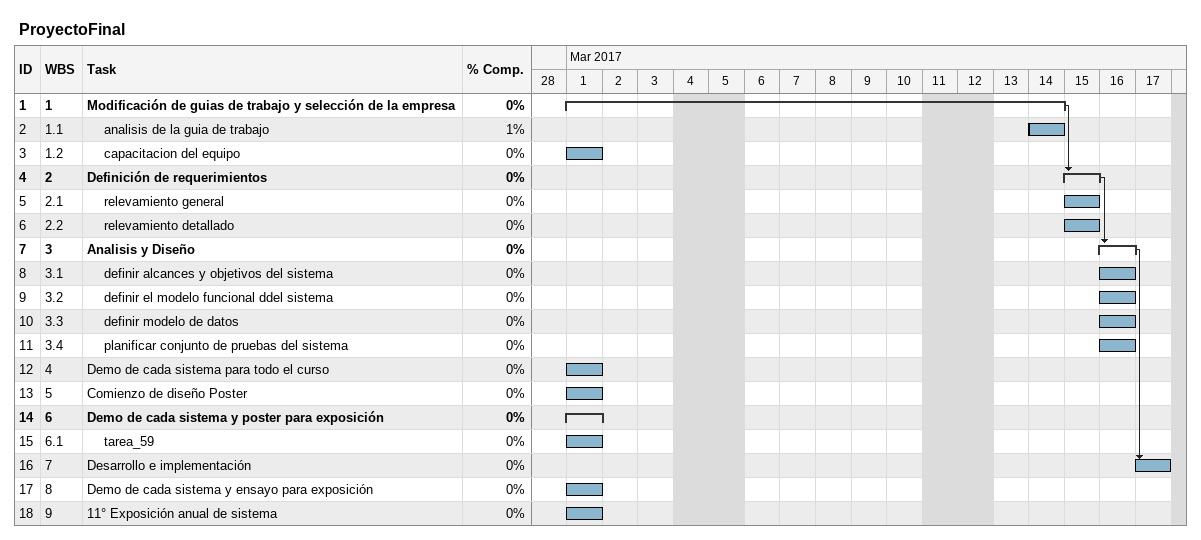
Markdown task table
ProyectoFinal

| ID | WBS | Task | Start | Finish | Predecessors | % complete |
|---|---|---|---|---|---|---|
| 1 | 1 | **Modificación de guias de trabajo y selección de la empresa** | 2017-03-01 | 2017-03-14 |  | 0 |
| 2 | 1.1 | analisis de la guia de trabajo | 2017-03-14 | 2017-03-14 |  | 1 |
| 3 | 1.2 | capacitacion del equipo | 2017-03-01 | 2017-03-01 |  | 0 |
| 4 | 2 | **Definición de requerimientos** | 2017-03-15 | 2017-03-15 | 1 | 0 |
| 5 | 2.1 | relevamiento general | 2017-03-15 | 2017-03-15 |  | 0 |
| 6 | 2.2 | relevamiento detallado | 2017-03-15 | 2017-03-15 |  | 0 |
| 7 | 3 | **Analisis y Diseño** | 2017-03-16 | 2017-03-16 | 4 | 0 |
| 8 | 3.1 | definir alcances y objetivos del sistema | 2017-03-16 | 2017-03-16 |  | 0 |
| 9 | 3.2 | definir el modelo funcional ddel sistema | 2017-03-16 | 2017-03-16 |  | 0 |
| 10 | 3.3 | definir modelo de datos | 2017-03-16 | 2017-03-16 |  | 0 |
| 11 | 3.4 | planificar conjunto de pruebas del sistema | 2017-03-16 | 2017-03-16 |  | 0 |
| 12 | 4 | Demo de cada sistema para todo el curso | 2017-03-01 | 2017-03-01 |  | 0 |
| 13 | 5 | Comienzo de diseño Poster | 2017-03-01 | 2017-03-01 |  | 0 |
| 14 | 6 | **Demo de cada sistema y poster para exposición** | 2017-03-01 | 2017-03-01 |  | 0 |
| 15 | 6.1 | tarea_59 | 2017-03-01 | 2017-03-01 |  | 0 |
| 16 | 7 | Desarrollo e implementación | 2017-03-17 | 2017-03-17 | 7 | 0 |
| 17 | 8 | Demo de cada sistema y ensayo para exposición | 2017-03-01 | 2017-03-01 |  | 0 |
| 18 | 9 | 11° Exposición anual de sistema | 2017-03-01 | 2017-03-01 |  | 0 |
